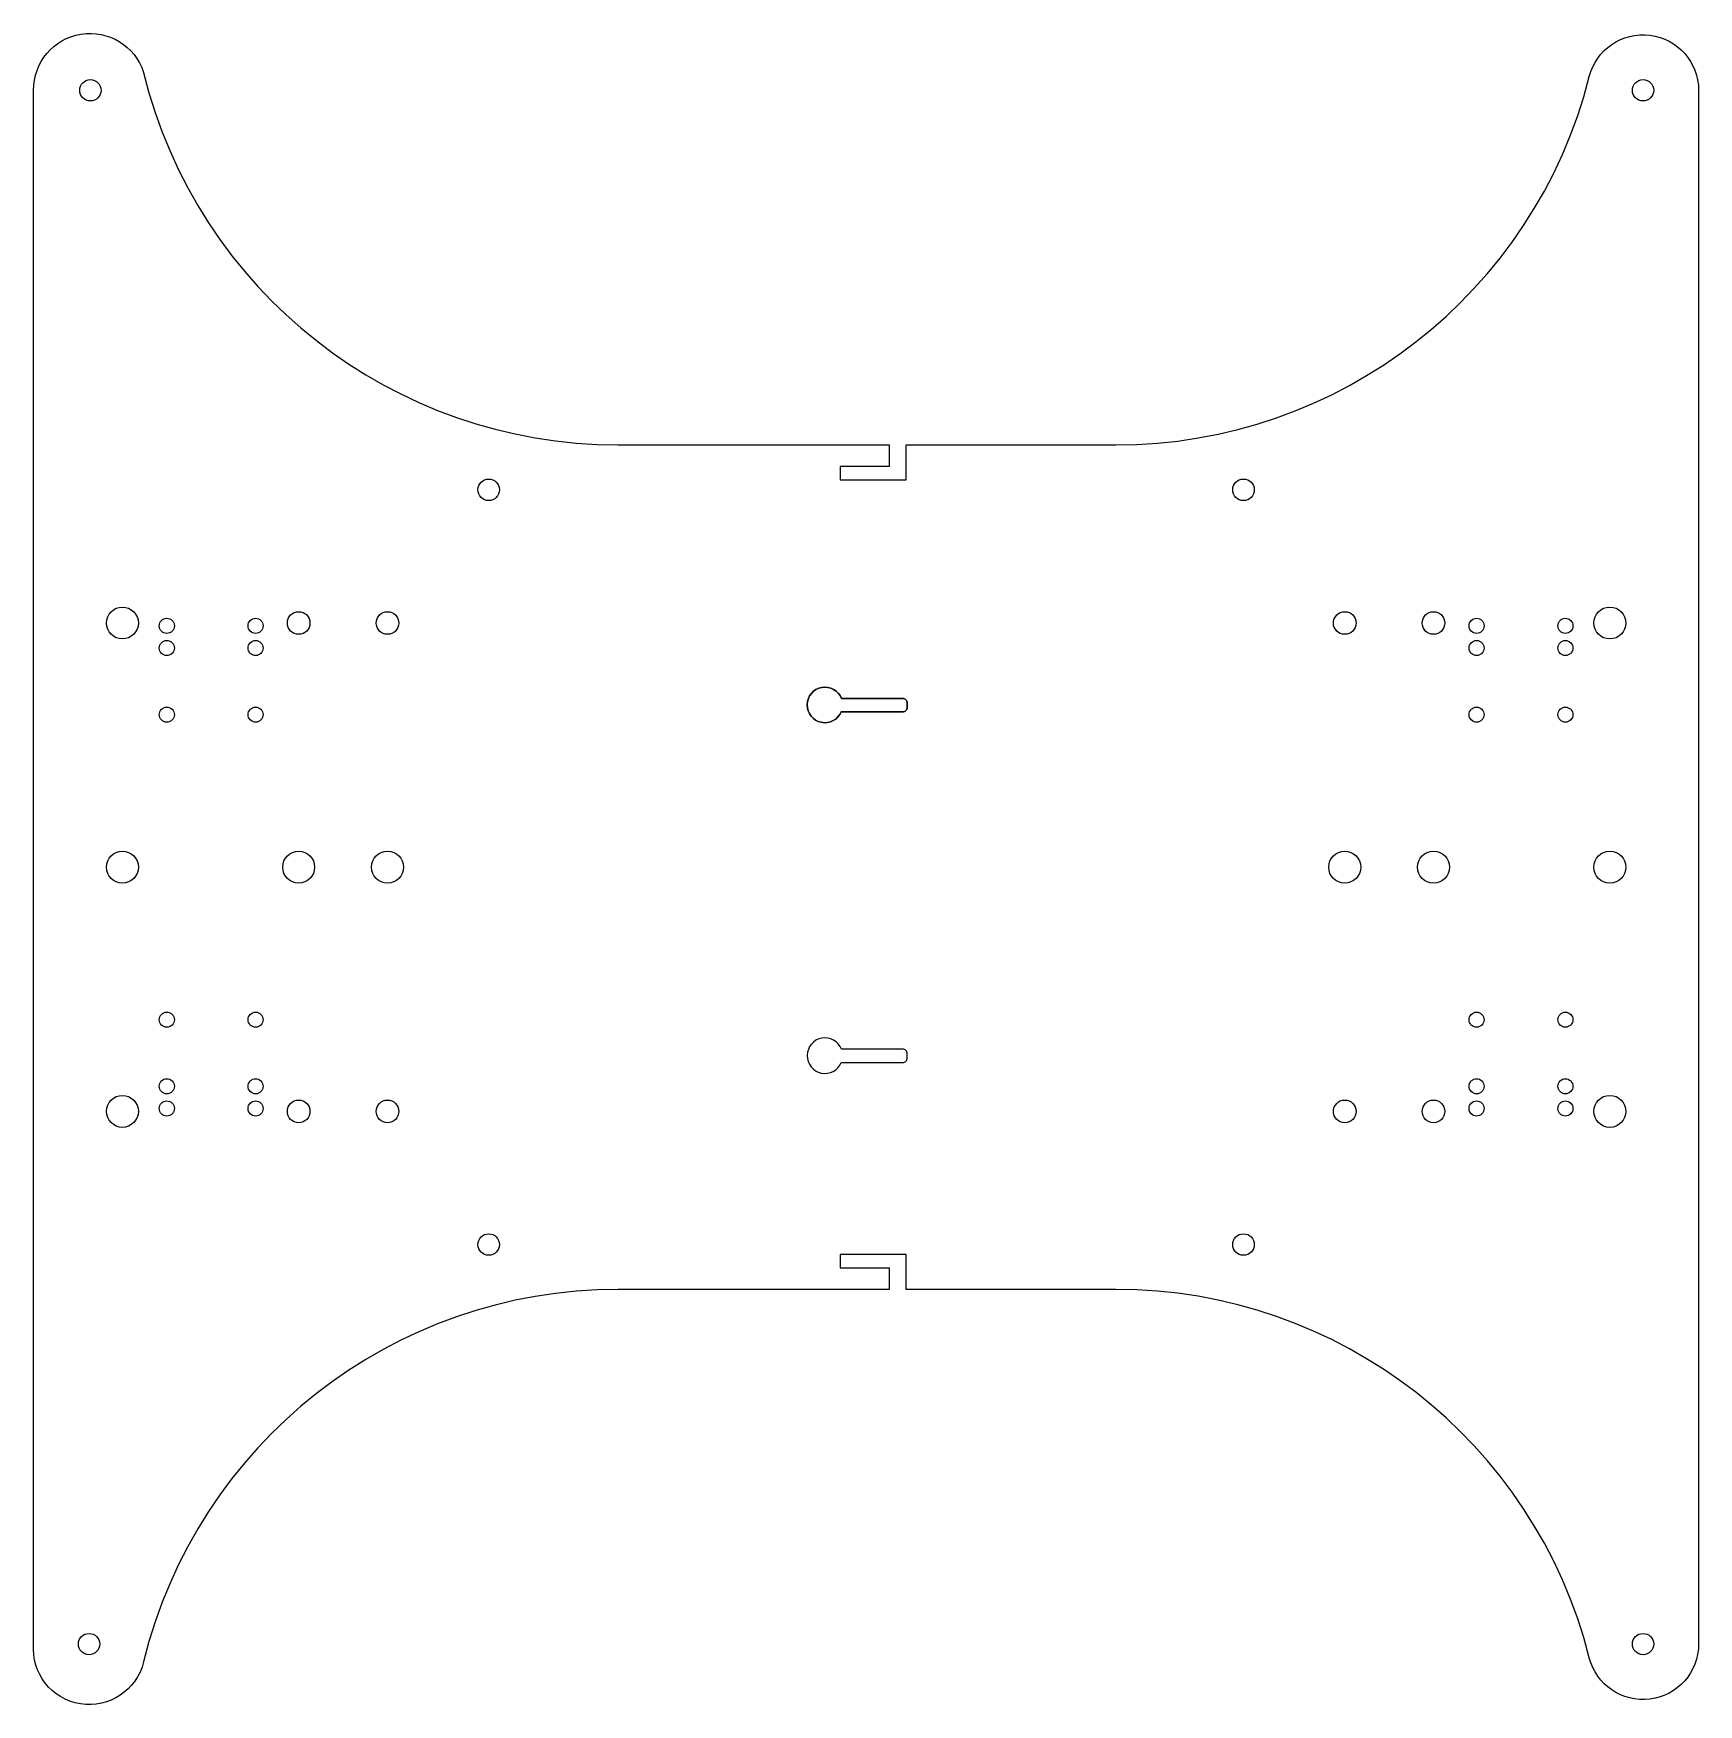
# Model space of a CAD drawing. Header units: millimetres. Extents: x -185 to 190, y -187 to 189.
import ezdxf

# ---------------------------------------------------------------- set-up
doc = ezdxf.new("R2010")
doc.units = ezdxf.units.MM
doc.layers.get('0').update_dxf_attribs({"linetype": 'CONTINUOUS'})

msp = doc.modelspace()

# ---------------------------------------------------------------- linework, layer by layer
for points in [[(11.2, -93.94), (11.2, -86.09), (-3.64, -86.09), (-3.64, -89.09), (7.41, -89.09), (7.41, -93.94), (-53.67, -93.94, 0.345724), (-160.53, -177.86, -0.924637), (-185.3, -173.84), (-185.3, 176.16, -0.857693), (-160.53, 180.19, 0.345724), (-53.67, 96.27), (7.41, 96.27), (7.41, 91.42), (-3.64, 91.42), (-3.64, 88.42), (11.2, 88.42), (11.2, 96.27), (58.45, 96.27, 0.343229), (165.08, 179.24, -0.882969), (189.7, 176.16), (189.7, -173.84, -0.882976), (165.08, -176.91, 0.343229), (58.45, -93.94)], [(-3.64, 88.42), (11.2, 88.42), (11.2, 96.27), (58.45, 96.27, 0.343229), (165.08, 179.24, -0.882969), (189.7, 176.16), (189.7, -173.84, -0.882976), (165.08, -176.91, 0.343229), (58.45, -93.94), (11.2, -93.94), (11.2, -86.09), (-3.64, -86.09), (-3.64, -89.09), (7.41, -89.09), (7.41, -93.94), (-53.67, -93.94, 0.345724), (-160.53, -177.86, -0.924637), (-185.3, -173.84), (-185.3, 176.16, -0.857693), (-160.53, 180.19, 0.345724), (-53.67, 96.27), (7.41, 96.27), (7.41, 91.42), (-3.64, 91.42)], [(11.46, 37.16), (11.46, 38.16, 0.414214), (10.46, 39.16), (-3.34, 39.16, 5.138299), (-3.38, 36.16), (10.46, 36.16, 0.414214)], [(11.46, 37.16, -0.414214), (10.46, 36.16), (-3.38, 36.16, -5.138299), (-3.34, 39.16), (10.46, 39.16, -0.414214), (11.46, 38.16)], [(-3.38, -42.84), (10.46, -42.84, 0.414214), (11.46, -41.84), (11.46, -40.84, 0.414214), (10.46, -39.84), (-3.34, -39.84, 5.138299)], [(10.46, -39.84), (-3.34, -39.84, 5.138299), (-3.38, -42.84), (10.46, -42.84, 0.414214), (11.46, -41.84), (11.46, -40.84, 0.414214)]]:
    msp.add_lwpolyline(points, format="xyb", close=True)
for centre, radius in [((-172.5, 176.16), 2.4), ((-172.5, 176.16), 2.4), ((177.2, 176.16), 2.4), ((177.2, 176.16), 2.4), ((-82.8, 86.16), 2.42), ((-82.8, 86.16), 2.42), ((87.2, 86.16), 2.42), ((87.2, 86.16), 2.42), ((-165.3, 56.16), 3.6), ((-165.3, 56.16), 3.6), ((-155.3, 55.52), 1.7), ((-155.3, 55.52), 1.7), ((-135.3, 55.52), 1.7), ((-135.3, 55.52), 1.7), ((-125.6, 56.16), 2.55), ((-125.6, 56.16), 2.55), ((-105.6, 56.16), 2.55), ((-105.6, 56.16), 2.55), ((110, 56.16), 2.55), ((110, 56.16), 2.55), ((130, 56.16), 2.55), ((130, 56.16), 2.55), ((139.7, 55.52), 1.7), ((139.7, 55.52), 1.7), ((159.7, 55.52), 1.7), ((159.7, 55.52), 1.7), ((169.7, 56.16), 3.6), ((169.7, 56.16), 3.6), ((-155.3, 50.52), 1.7), ((-155.3, 50.52), 1.7), ((-135.3, 50.52), 1.7), ((-135.3, 50.52), 1.7), ((139.7, 50.52), 1.7), ((139.7, 50.52), 1.7), ((159.7, 50.52), 1.7), ((159.7, 50.52), 1.7), ((-155.3, 35.52), 1.7), ((-155.3, 35.52), 1.7), ((-135.3, 35.52), 1.7), ((-135.3, 35.52), 1.7), ((139.7, 35.52), 1.7), ((139.7, 35.52), 1.7), ((159.7, 35.52), 1.7), ((159.7, 35.52), 1.7), ((-165.3, 1.16), 3.6), ((-165.3, 1.16), 3.6), ((-125.6, 1.16), 3.6), ((-125.6, 1.16), 3.6), ((-105.6, 1.16), 3.6), ((-105.6, 1.16), 3.6), ((110, 1.16), 3.6), ((110, 1.16), 3.6), ((130, 1.16), 3.6), ((130, 1.16), 3.6), ((169.7, 1.16), 3.6), ((169.7, 1.16), 3.6), ((-155.3, -33.19), 1.7), ((-155.3, -33.19), 1.7), ((-135.3, -33.19), 1.7), ((-135.3, -33.19), 1.7), ((139.7, -33.19), 1.7), ((139.7, -33.19), 1.7), ((159.7, -33.19), 1.7), ((159.7, -33.19), 1.7), ((-155.3, -48.19), 1.7), ((-155.3, -48.19), 1.7), ((-135.3, -48.19), 1.7), ((-135.3, -48.19), 1.7), ((139.7, -48.19), 1.7), ((139.7, -48.19), 1.7), ((159.7, -48.19), 1.7), ((159.7, -48.19), 1.7), ((-165.3, -53.84), 3.6), ((-165.3, -53.84), 3.6), ((-155.3, -53.19), 1.7), ((-155.3, -53.19), 1.7), ((-135.3, -53.19), 1.7), ((-135.3, -53.19), 1.7), ((-125.6, -53.84), 2.55), ((-125.6, -53.84), 2.55), ((-105.6, -53.84), 2.55), ((-105.6, -53.84), 2.55), ((110, -53.84), 2.55), ((110, -53.84), 2.55), ((130, -53.84), 2.55), ((130, -53.84), 2.55), ((139.7, -53.19), 1.7), ((139.7, -53.19), 1.7), ((159.7, -53.19), 1.7), ((159.7, -53.19), 1.7), ((169.7, -53.84), 3.6), ((169.7, -53.84), 3.6), ((-82.8, -83.84), 2.42), ((-82.8, -83.84), 2.42), ((87.2, -83.84), 2.42), ((87.2, -83.84), 2.42), ((-172.8, -173.84), 2.4), ((-172.8, -173.84), 2.4), ((177.2, -173.84), 2.4), ((177.2, -173.84), 2.4)]:
    msp.add_circle(centre, radius)

doc.saveas('drawing.dxf')
